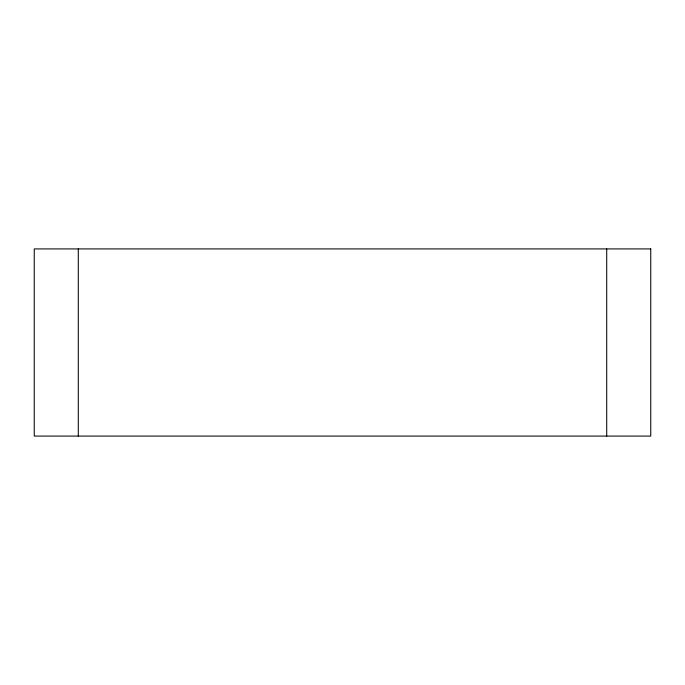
<?xml version="1.0" encoding="UTF-8"?>
<svg xmlns="http://www.w3.org/2000/svg" width="685" height="685" viewBox="0 0 685 685"><rect width="100%" height="100%" fill="white"/><g stroke="black" fill="none" stroke-linecap="round" stroke-linejoin="round"><path stroke-width="1.03" d="M606.713 248.92L606.713 436.08M78.287 248.92L78.287 436.08M650.75 248.92L34.25 248.92L34.25 436.08L650.75 436.08L650.75 248.92"/></g></svg>
